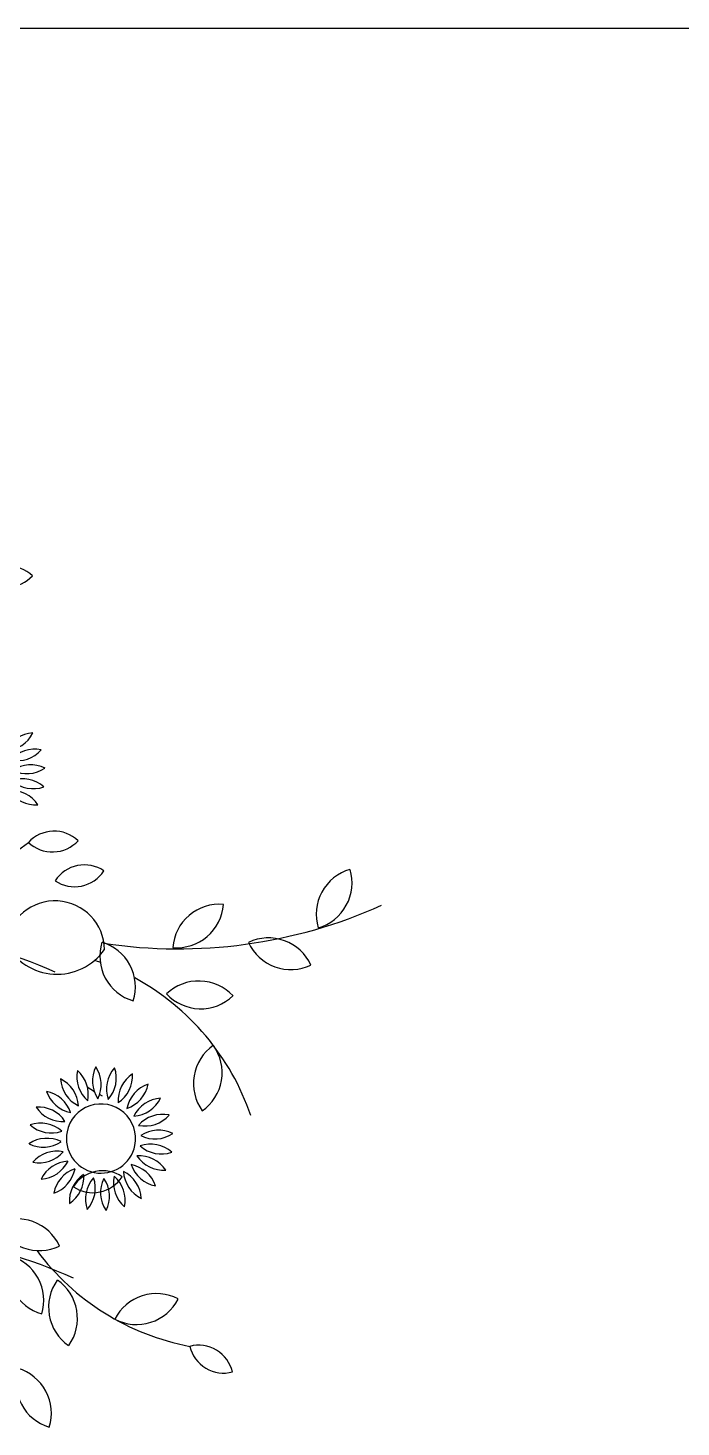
# Model space of a CAD drawing. Header units: millimetres. Extents: x -4017 to 59953, y -688 to 66564.
# Drawn here: x 28017 to 28710, y 14974 to 16459 of the extents above; entities that cross this region are included whole.
import ezdxf

# ---------------------------------------------------------------- set-up
doc = ezdxf.new("R2010")
doc.units = ezdxf.units.MM
doc.layers.add('www.cad-blocks.net', color=7, linetype='Continuous')

# ---------------------------------------------------------------- blocks, each defined once
blk = doc.blocks.new('A$C516926BB')
blk.add_line((0, 7.0831), (60.3118, 7.0831))
blk = doc.blocks.new('A$C01981B82')
for centre, radius, start, end in [((0.9503, 1.0108), 0.0372, 46.6809, 137.2985), ((0.9485, 1.0631), 0.0372, 226.6809, 317.2985), ((0.9456, 0.8861), 0.034, 273.5338, 333.9137), ((0.9782, 0.8373), 0.034, 93.5338, 153.9137), ((0.9783, 0.82), 0.034, 78.5338, 138.9137), ((0.9595, 0.8757), 0.034, 258.5338, 318.9137), ((0.974, 0.8033), 0.034, 63.5338, 123.9137), ((0.9701, 0.862), 0.034, 243.5338, 303.9137), ((0.9654, 0.7884), 0.034, 48.5338, 108.9137), ((0.9769, 0.846), 0.034, 228.5338, 288.9137), ((0.9533, 0.7761), 0.034, 33.5338, 93.9137), ((0.9793, 0.8288), 0.034, 213.5338, 273.9137), ((0.9988, 0.7298), 0.0372, 46.6809, 137.2985), ((0.6489, 1.173), 0.528, 274.9597, 307.6591), ((0.997, 0.7821), 0.0372, 226.6809, 317.2985), ((1.031, 0.694), 0.0372, 56.2196, 146.8372), ((1.0205, 0.7452), 0.0372, 236.2196, 326.8372), ((1.3265, 0.6787), 0.0496, 106.1335, 196.7511), ((1.2653, 0.712), 0.0496, 286.1335, 16.7511), ((0.9997, 0.6404), 0.0526, 1.0642, 172.2209), ((1.1303, 1.1701), 0.528, 261.4416, 294.1409), ((1.1742, 0.6399), 0.0496, 85.153, 175.7706), ((1.129, 0.6929), 0.0496, 265.153, 355.7706), ((0.7839, 0.1356), 0.528, 65.8591, 98.5584), ((1.2263, 0.6041), 0.0496, 24.728, 115.3455), ((1.0019, 0.6769), 0.0617, 208.4845, 324.8006), ((1.0969, 0.6344), 0.0496, 162.6973, 253.3148), ((1.0354, 0.6017), 0.0496, 342.6973, 73.3148), ((1.2501, 0.6696), 0.0496, 204.728, 295.3455), ((0.9584, 0.38), 0.2633, 70.1234, 71.5708), ((0.9584, 0.38), 0.2633, 18.8635, 61.4358), ((1.1523, 0.5584), 0.0496, 42.9201, 133.5376), ((1.1544, 0.6281), 0.0496, 222.9201, 313.5376), ((1.1963, 0.4992), 0.0496, 125.1232, 215.7408), ((1.1275, 0.5107), 0.0496, 305.1232, 35.7408), ((1.0568, 0.5063), 0.034, 168.5338, 228.9137), ((1.0011, 0.4875), 0.034, 348.5338, 48.9137), ((1.0735, 0.5019), 0.034, 153.5338, 213.9137), ((1.0148, 0.4981), 0.034, 333.5338, 33.9137), ((1.0884, 0.4934), 0.034, 138.5338, 198.9137), ((1.0308, 0.5049), 0.034, 318.5338, 18.9137), ((1.1007, 0.4812), 0.034, 123.5338, 183.9137), ((1.048, 0.5073), 0.034, 303.5338, 3.9137), ((0.9841, 0.4575), 0.034, 18.5338, 78.9137), ((1.0229, 0.5017), 0.034, 198.5338, 258.9137), ((0.9907, 0.4736), 0.034, 3.5338, 63.9137), ((1.0395, 0.5062), 0.034, 183.5338, 243.9137), ((1.1125, 0.6079), 0.1369, 235.1224, 238.7122), ((1.0652, 0.5051), 0.034, 288.5338, 348.9137), ((1.1094, 0.4663), 0.034, 108.5338, 168.9137), ((1.0485, 0.4408), 0.0367, 348.7238, 168.7238), ((1.1125, 0.6079), 0.1369, 241.5007, 242.7936), ((1.0813, 0.4986), 0.034, 273.5338, 333.9137), ((1.1139, 0.4497), 0.034, 93.5338, 153.9137), ((0.982, 0.4403), 0.034, 33.5338, 93.9137), ((1.008, 0.493), 0.034, 213.5338, 273.9137), ((1.114, 0.4325), 0.034, 78.5338, 138.9137), ((1.0952, 0.4881), 0.034, 258.5338, 318.9137), ((0.9844, 0.4231), 0.034, 48.5338, 108.9137), ((0.9959, 0.4807), 0.034, 228.5338, 288.9137), ((1.0485, 0.4408), 0.0367, 168.7238, 348.7238), ((1.1097, 0.4158), 0.034, 63.5338, 123.9137), ((1.1058, 0.4744), 0.034, 243.5338, 303.9137), ((0.9911, 0.4071), 0.034, 63.5338, 123.9137), ((0.9873, 0.4657), 0.034, 243.5338, 303.9137), ((1.1011, 0.4008), 0.034, 48.5338, 108.9137), ((1.1126, 0.4584), 0.034, 228.5338, 288.9137), ((1.0018, 0.3934), 0.034, 78.5338, 138.9137), ((0.9829, 0.4491), 0.034, 258.5338, 318.9137), ((1.0156, 0.3829), 0.034, 93.5338, 153.9137), ((0.983, 0.4318), 0.034, 273.5338, 333.9137), ((1.089, 0.3885), 0.034, 33.5338, 93.9137), ((1.115, 0.4412), 0.034, 213.5338, 273.9137), ((1.0317, 0.3764), 0.034, 108.5338, 168.9137), ((0.9876, 0.4152), 0.034, 288.5338, 348.9137), ((1.0489, 0.3743), 0.034, 123.5338, 183.9137), ((0.9963, 0.4003), 0.034, 303.5338, 3.9137), ((1.0503, 0.3694), 0.0372, 56.2196, 146.8372), ((1.0958, 0.3941), 0.034, 168.5338, 228.9137), ((1.0402, 0.3752), 0.034, 348.5338, 48.9137), ((1.1063, 0.4079), 0.034, 183.5338, 243.9137), ((1.0574, 0.3753), 0.034, 3.5338, 63.9137), ((1.1128, 0.424), 0.034, 198.5338, 258.9137), ((1.0741, 0.3798), 0.034, 18.5338, 78.9137), ((1.0399, 0.4206), 0.0372, 236.2196, 326.8372), ((1.0661, 0.3766), 0.034, 138.5338, 198.9137), ((1.0085, 0.3881), 0.034, 318.5338, 18.9137), ((1.0821, 0.3834), 0.034, 153.5338, 213.9137), ((1.0235, 0.3796), 0.034, 333.5338, 33.9137), ((0.9595, 0.306), 0.0496, 24.7926, 115.4101), ((0.9833, 0.3715), 0.0496, 204.7926, 295.4101), ((0.8033, -0.189), 0.528, 65.8591, 98.5584), ((0.9995, 0.3024), 0.0496, 163.2489, 253.8665), ((0.9382, 0.269), 0.0496, 343.2489, 73.8665), ((1.1919, 0.479), 0.2633, 216.6716, 259.2439), ((1.0425, 0.2619), 0.0496, 144.5698, 235.1873), ((0.9739, 0.25), 0.0496, 324.5698, 55.1873), ((1.1074, 0.2267), 0.0496, 62.3666, 152.9842), ((1.0863, 0.2931), 0.0496, 242.3666, 332.9842), ((1.152, 0.1843), 0.0372, 13.7889, 104.4064), ((1.1788, 0.2292), 0.0372, 193.7889, 284.4064), ((1.0078, 0.1822), 0.0496, 162.7619, 253.3795), ((0.9463, 0.1494), 0.0496, 342.7619, 73.3795)]:
    blk.add_arc(centre, radius, start, end)

msp = doc.modelspace()

# ---------------------------------------------------------------- block references
at = {"xscale": 1000, "yscale": 1000, "zscale": 1000}
msp.add_blockref('A$C01981B82', (27046.4, 14839.6), dxfattribs=at)
at = {"layer": 'www.cad-blocks.net', "color": 155, "true_color": 0x546d8e, "xscale": 1000, "yscale": 1000, "zscale": 1000}
msp.add_blockref('A$C516926BB', (-2458.7, 9375.6), dxfattribs=at)

doc.saveas('drawing.dxf')
